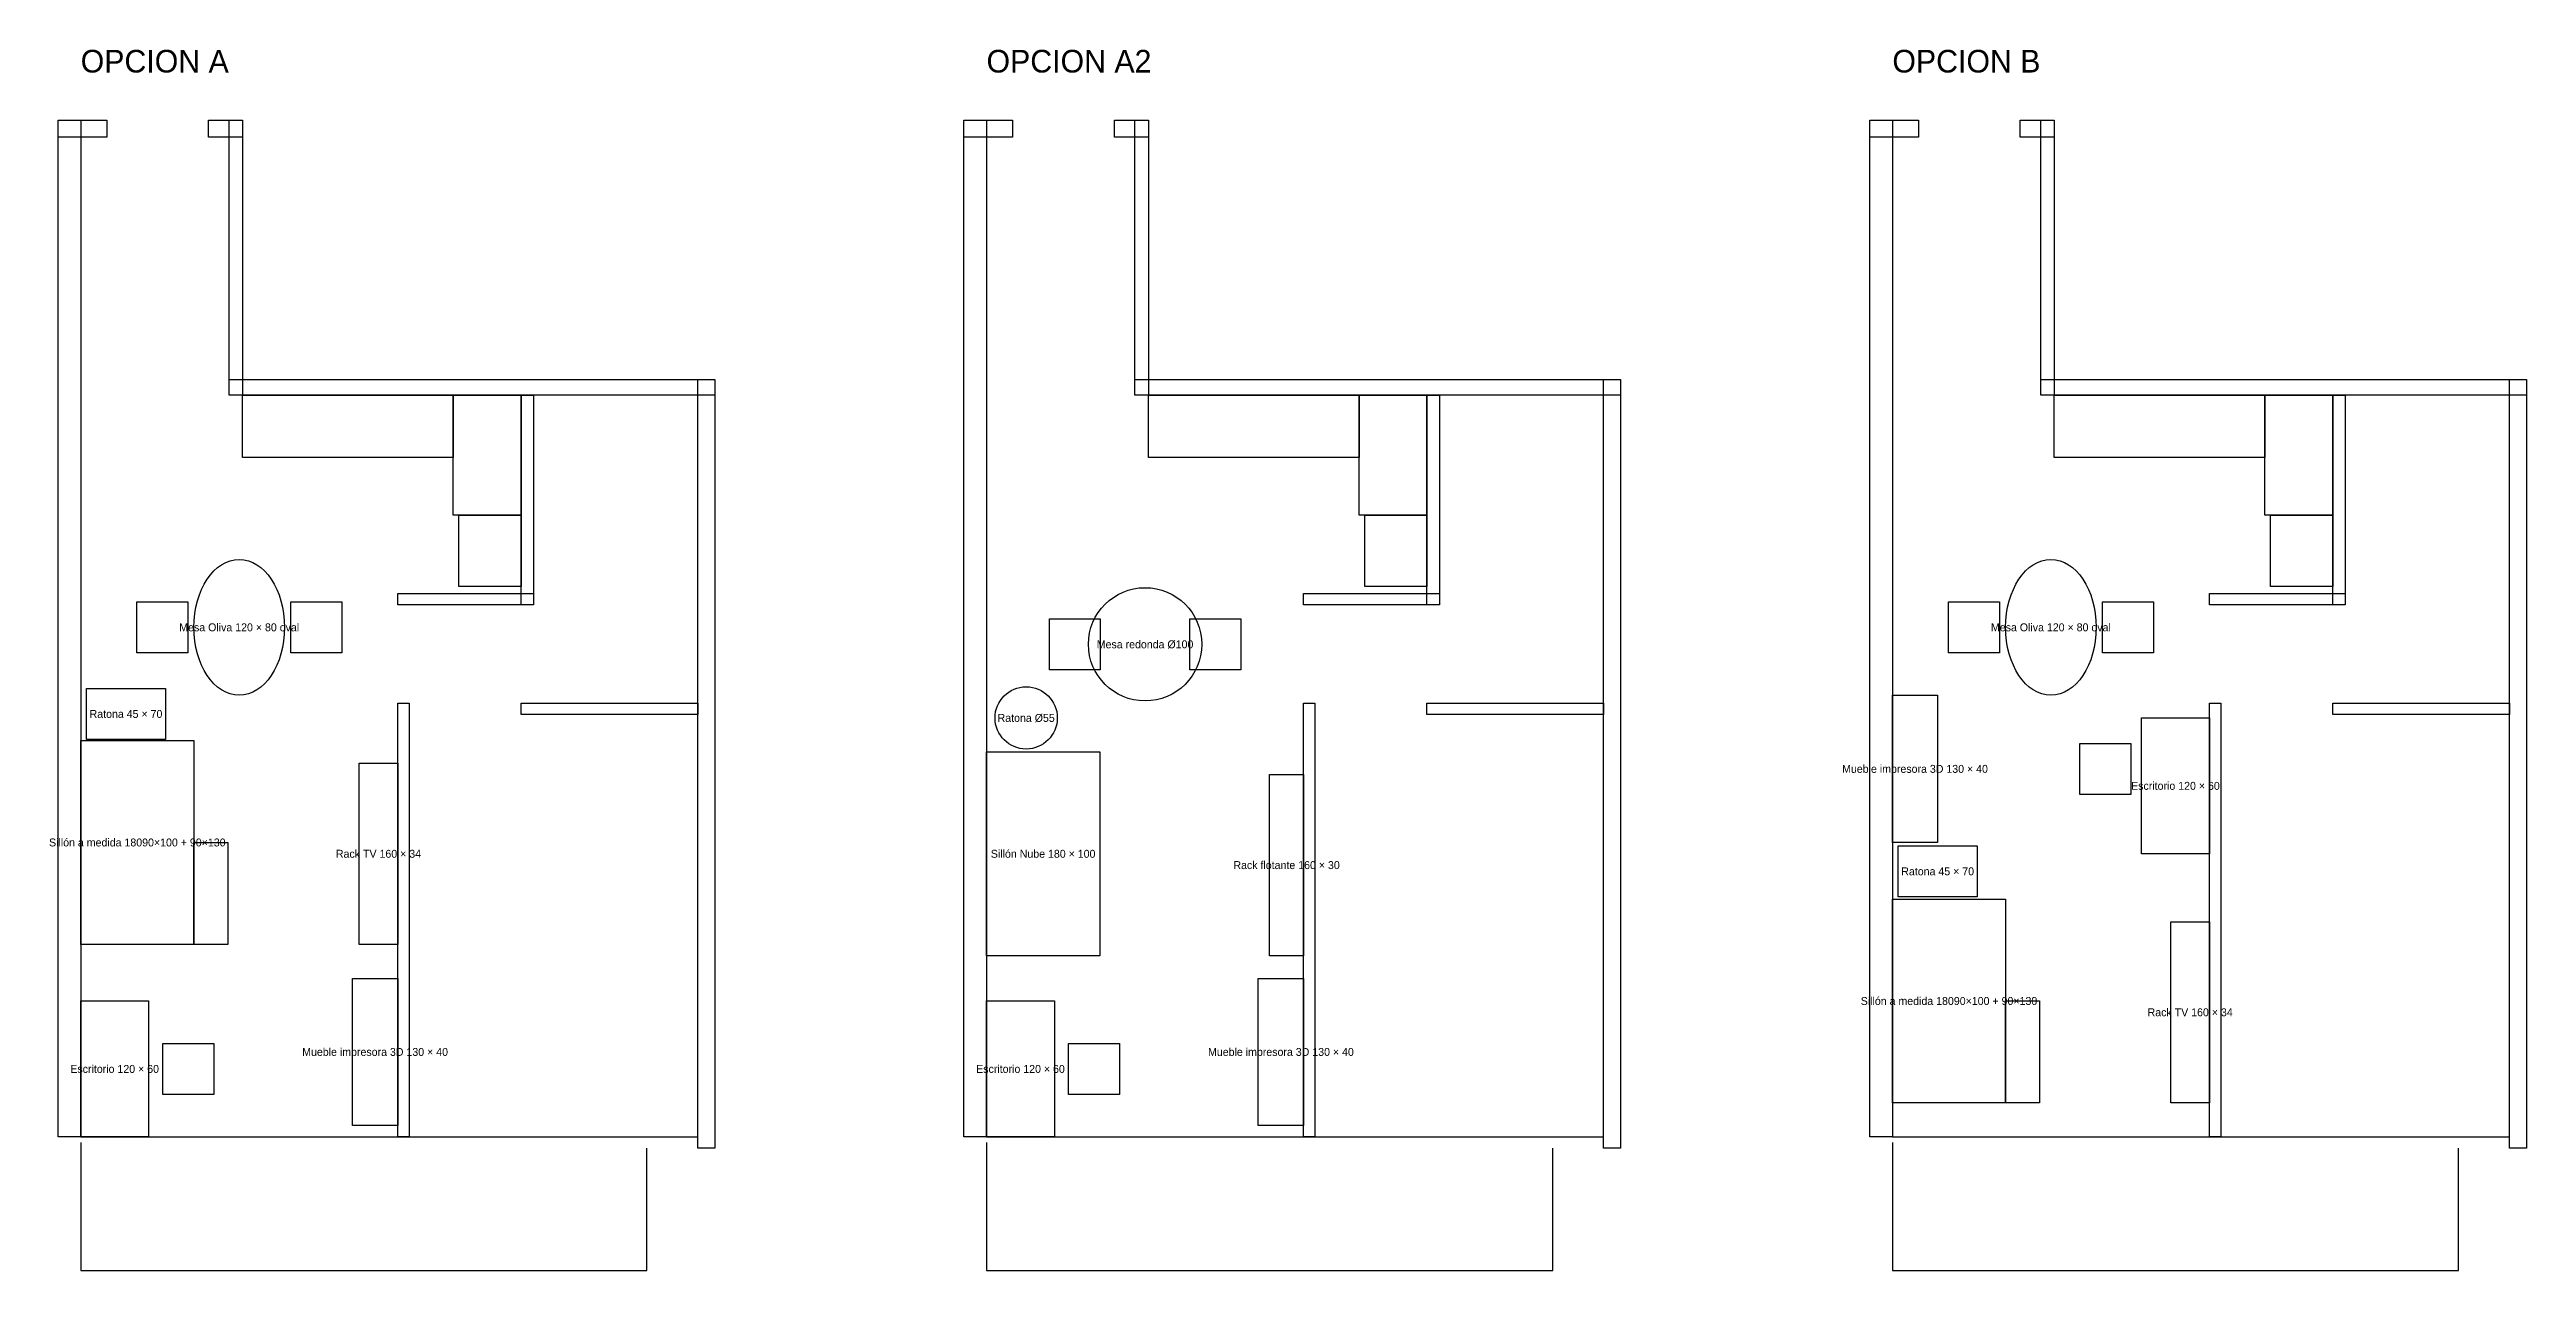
# Model space of a CAD drawing. Header units: metres. Extents: x -0.3 to 37.6, y -7.2 to 3.6.
# Drawn here: x -0.28 to 21.6, y -7.18 to 3.6 of the extents above; entities that cross this region are included whole.
import ezdxf
from ezdxf.enums import TextEntityAlignment as Align

# ---------------------------------------------------------------- set-up
doc = ezdxf.new("R2010")
doc.units = ezdxf.units.M
for name, color, linetype in [('COCINA', 8, 'Continuous'), ('MUEBLES_A', 5, 'Continuous'), ('MUEBLES_A2', 1, 'Continuous'), ('MUEBLES_B', 3, 'Continuous'), ('MUROS', 7, 'Continuous'), ('TEXTOS', 2, 'Continuous')]:
    doc.layers.add(name, color=color, linetype=linetype)

msp = doc.modelspace()

# ---------------------------------------------------------------- linework, layer by layer
at = {"layer": 'COCINA'}
for points in [[(1.43, 0.55), (3.29, 0.55), (3.29, 0), (1.43, 0)], [(3.29, 0.55), (3.89, 0.55), (3.89, -0.51), (3.29, -0.51)], [(9.43, 0.55), (11.29, 0.55), (11.29, 0), (9.43, 0)], [(11.29, 0.55), (11.89, 0.55), (11.89, -0.51), (11.29, -0.51)], [(17.43, 0.55), (19.29, 0.55), (19.29, 0), (17.43, 0)], [(19.29, 0.55), (19.89, 0.55), (19.89, -0.51), (19.29, -0.51)], [(3.34, -0.51), (3.89, -0.51), (3.89, -1.14), (3.34, -1.14)], [(11.34, -0.51), (11.89, -0.51), (11.89, -1.14), (11.34, -1.14)], [(19.34, -0.51), (19.89, -0.51), (19.89, -1.14), (19.34, -1.14)]]:
    msp.add_lwpolyline(points, close=True, dxfattribs=at)
at = {"layer": 'MUEBLES_A'}
for points in [[(0.495, -1.275), (0.945, -1.275), (0.945, -1.725), (0.495, -1.725)], [(1.855, -1.275), (2.305, -1.275), (2.305, -1.725), (1.855, -1.725)], [(0.05, -2.04), (0.75, -2.04), (0.75, -2.49), (0.05, -2.49)], [(0, -2.5), (1, -2.5), (1, -4.3), (0, -4.3)], [(2.46, -2.7), (2.8, -2.7), (2.8, -4.3), (2.46, -4.3)], [(1, -3.4), (1.3, -3.4), (1.3, -4.3), (1, -4.3)], [(0, -4.8), (0.6, -4.8), (0.6, -6), (0, -6)], [(2.4, -4.6), (2.8, -4.6), (2.8, -5.9), (2.4, -5.9)], [(0.725, -5.175), (1.175, -5.175), (1.175, -5.625), (0.725, -5.625)]]:
    msp.add_lwpolyline(points, close=True, dxfattribs=at)
msp.add_ellipse((1.4, -1.5), major_axis=(0, 0.6), ratio=0.666667, dxfattribs=at)
at = {"layer": 'MUEBLES_A2'}
for points in [[(8.555, -1.425), (9.005, -1.425), (9.005, -1.875), (8.555, -1.875)], [(9.795, -1.425), (10.245, -1.425), (10.245, -1.875), (9.795, -1.875)], [(8, -2.6), (9, -2.6), (9, -4.4), (8, -4.4)], [(10.5, -2.8), (10.8, -2.8), (10.8, -4.4), (10.5, -4.4)], [(8, -4.8), (8.6, -4.8), (8.6, -6), (8, -6)], [(10.4, -4.6), (10.8, -4.6), (10.8, -5.9), (10.4, -5.9)], [(8.725, -5.175), (9.175, -5.175), (9.175, -5.625), (8.725, -5.625)]]:
    msp.add_lwpolyline(points, close=True, dxfattribs=at)
for centre, radius in [((9.4, -1.65), 0.5), ((8.35, -2.3), 0.275)]:
    msp.add_circle(centre, radius, dxfattribs=at)
at = {"layer": 'MUEBLES_B'}
for points in [[(16.495, -1.275), (16.945, -1.275), (16.945, -1.725), (16.495, -1.725)], [(17.855, -1.275), (18.305, -1.275), (18.305, -1.725), (17.855, -1.725)], [(16, -2.1), (16.4, -2.1), (16.4, -3.4), (16, -3.4)], [(18.2, -2.3), (18.8, -2.3), (18.8, -3.5), (18.2, -3.5)], [(17.655, -2.525), (18.105, -2.525), (18.105, -2.975), (17.655, -2.975)], [(16.05, -3.43), (16.75, -3.43), (16.75, -3.88), (16.05, -3.88)], [(16, -3.9), (17, -3.9), (17, -5.7), (16, -5.7)], [(18.46, -4.1), (18.8, -4.1), (18.8, -5.7), (18.46, -5.7)], [(17, -4.8), (17.3, -4.8), (17.3, -5.7), (17, -5.7)]]:
    msp.add_lwpolyline(points, close=True, dxfattribs=at)
msp.add_ellipse((17.4, -1.5), major_axis=(0, 0.6), ratio=0.666667, dxfattribs=at)
at = {"layer": 'MUROS'}
for p, q in [((0, -6), (5.45, -6)), ((8, -6), (13.45, -6)), ((16, -6), (21.45, -6))]:
    msp.add_line(p, q, dxfattribs=at)
for points in [[(-0.2, 2.98), (0, 2.98), (0, -6), (-0.2, -6)], [(-0.2, 2.98), (0.23, 2.98), (0.23, 2.83), (-0.2, 2.83)], [(1.13, 2.98), (1.43, 2.98), (1.43, 2.83), (1.13, 2.83)], [(1.31, 2.98), (1.43, 2.98), (1.43, 0.55), (1.31, 0.55)], [(7.8, 2.98), (8, 2.98), (8, -6), (7.8, -6)], [(7.8, 2.98), (8.23, 2.98), (8.23, 2.83), (7.8, 2.83)], [(9.13, 2.98), (9.43, 2.98), (9.43, 2.83), (9.13, 2.83)], [(9.31, 2.98), (9.43, 2.98), (9.43, 0.55), (9.31, 0.55)], [(15.8, 2.98), (16, 2.98), (16, -6), (15.8, -6)], [(15.8, 2.98), (16.23, 2.98), (16.23, 2.83), (15.8, 2.83)], [(17.13, 2.98), (17.43, 2.98), (17.43, 2.83), (17.13, 2.83)], [(17.31, 2.98), (17.43, 2.98), (17.43, 0.55), (17.31, 0.55)], [(1.31, 0.69), (5.6, 0.69), (5.6, 0.55), (1.31, 0.55)], [(5.45, 0.69), (5.6, 0.69), (5.6, -6.1), (5.45, -6.1)], [(9.31, 0.69), (13.6, 0.69), (13.6, 0.55), (9.31, 0.55)], [(13.45, 0.69), (13.6, 0.69), (13.6, -6.1), (13.45, -6.1)], [(17.31, 0.69), (21.6, 0.69), (21.6, 0.55), (17.31, 0.55)], [(21.45, 0.69), (21.6, 0.69), (21.6, -6.1), (21.45, -6.1)], [(3.89, 0.55), (4, 0.55), (4, -1.3), (3.89, -1.3)], [(11.89, 0.55), (12, 0.55), (12, -1.3), (11.89, -1.3)], [(19.89, 0.55), (20, 0.55), (20, -1.3), (19.89, -1.3)], [(2.8, -1.2), (4, -1.2), (4, -1.3), (2.8, -1.3)], [(10.8, -1.2), (12, -1.2), (12, -1.3), (10.8, -1.3)], [(18.8, -1.2), (20, -1.2), (20, -1.3), (18.8, -1.3)], [(2.8, -2.17), (2.9, -2.17), (2.9, -6), (2.8, -6)], [(3.89, -2.17), (5.45, -2.17), (5.45, -2.27), (3.89, -2.27)], [(10.8, -2.17), (10.9, -2.17), (10.9, -6), (10.8, -6)], [(11.89, -2.17), (13.45, -2.17), (13.45, -2.27), (11.89, -2.27)], [(18.8, -2.17), (18.9, -2.17), (18.9, -6), (18.8, -6)], [(19.89, -2.17), (21.45, -2.17), (21.45, -2.27), (19.89, -2.27)]]:
    msp.add_lwpolyline(points, close=True, dxfattribs=at)
for points in [[(0, -6.05), (0, -7.18), (5, -7.18), (5, -6.1)], [(8, -6.05), (8, -7.18), (13, -7.18), (13, -6.1)], [(16, -6.05), (16, -7.18), (21, -7.18), (21, -6.1)]]:
    msp.add_lwpolyline(points, dxfattribs=at)

# ---------------------------------------------------------------- texts
at = {"layer": 'TEXTOS'}
for s, p in [('OPCION A', (0, 3.4)), ('OPCION A2', (8, 3.4)), ('OPCION B', (16, 3.4))]:
    msp.add_text(s, height=0.2, dxfattribs=at).set_placement(p)
for s, p in [('Mesa Oliva 120 × 80 oval', (1.4, -1.5)), ('Mesa Oliva 120 × 80 oval', (17.4, -1.5)), ('Mesa redonda Ø100', (9.4, -1.65)), ('Ratona 45 × 70', (0.4, -2.265)), ('Ratona Ø55', (8.35, -2.3)), ('Mueble impresora 3D 130 × 40', (16.2, -2.75)), ('Escritorio 120 × 60', (18.5, -2.9)), ('Sillón a medida 18090×100 + 90×130', (0.5, -3.4)), ('Rack TV 160 × 34', (2.63, -3.5)), ('Sillón Nube 180 × 100', (8.5, -3.5)), ('Rack flotante 160 × 30', (10.65, -3.6)), ('Ratona 45 × 70', (16.4, -3.655)), ('Sillón a medida 18090×100 + 90×130', (16.5, -4.8)), ('Rack TV 160 × 34', (18.63, -4.9)), ('Mueble impresora 3D 130 × 40', (2.6, -5.25)), ('Mueble impresora 3D 130 × 40', (10.6, -5.25)), ('Escritorio 120 × 60', (0.3, -5.4)), ('Escritorio 120 × 60', (8.3, -5.4))]:
    msp.add_text(s, height=0.07, dxfattribs=at).set_placement(p, align=Align.MIDDLE_CENTER)

doc.saveas('drawing.dxf')
